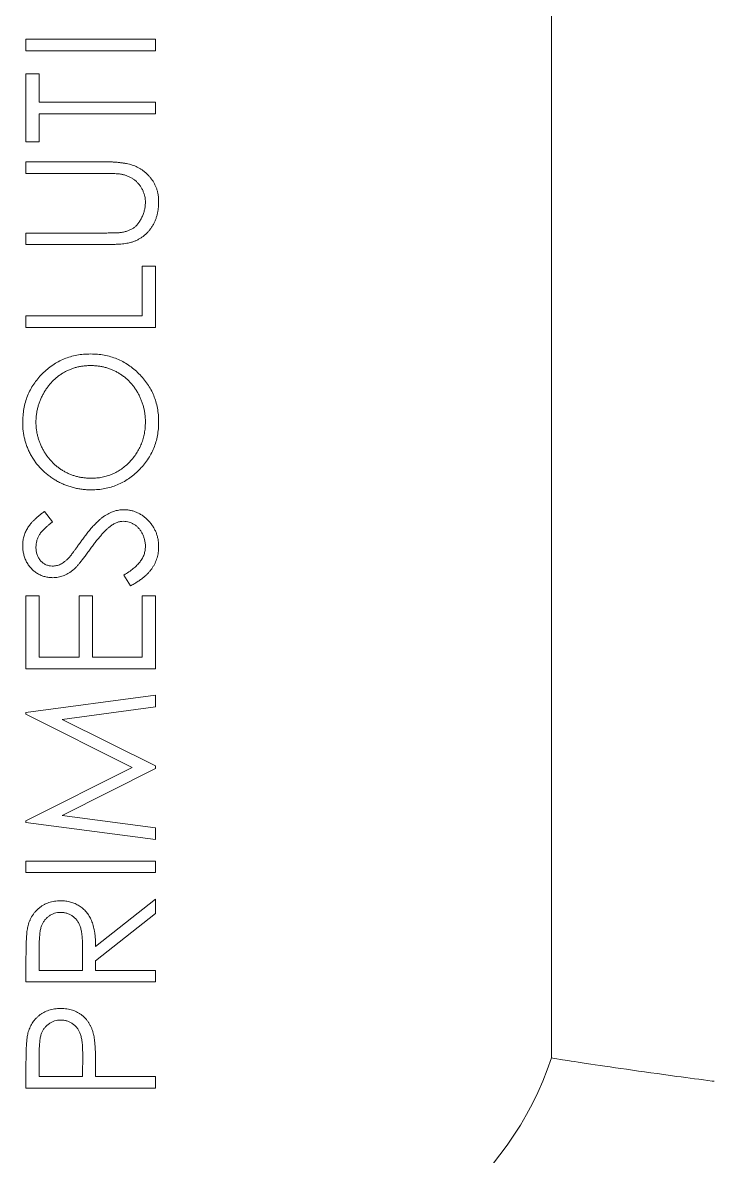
# Model space of a CAD drawing. Header units: millimetres. Extents: x 60229 to 91621, y 21923 to 36546.
# Drawn here: x 69868.69 to 69872.93, y 30009.08 to 30016.04 of the extents above; entities that cross this region are included whole.
import ezdxf

# ---------------------------------------------------------------- set-up
doc = ezdxf.new("R2010")
doc.units = ezdxf.units.MM

# ---------------------------------------------------------------- blocks, each defined once
blk = doc.blocks.new('PS2-40S3P40G-DM')
at = {"color": 7, "linetype": 'Continuous', "lineweight": 0}
for p, q in [((19.3555, -2.8411), (19.3555, 40.0256)), ((16.1317, 3.4156), (16.9255, 3.4156)), ((16.1317, 3.3444), (16.1317, 3.4156)), ((16.9255, 3.4156), (16.9255, 3.3444)), ((16.9255, 3.3444), (16.1317, 3.3444)), ((16.1317, 3.2019), (16.2131, 3.2019)), ((16.1317, 2.7847), (16.1317, 3.2019)), ((16.2131, 3.2019), (16.2131, 3.0289)), ((16.2131, 3.0289), (16.9255, 3.0289)), ((16.9255, 3.0289), (16.9255, 2.9577)), ((16.2131, 2.9577), (16.2131, 2.7847)), ((16.9255, 2.9577), (16.2131, 2.9577)), ((16.2131, 2.7847), (16.1317, 2.7847)), ((16.1317, 2.6626), (16.6111, 2.6626)), ((16.1317, 2.5913), (16.1317, 2.6626)), ((16.6073, 2.5913), (16.1317, 2.5913)), ((16.1317, 2.225), (16.6073, 2.225)), ((16.1317, 2.1538), (16.1317, 2.225)), ((16.6111, 2.1538), (16.1317, 2.1538)), ((16.8441, 2.0215), (16.9255, 2.0215)), ((16.8441, 1.7162), (16.8441, 2.0215)), ((16.9255, 2.0215), (16.9255, 1.6449)), ((16.1317, 1.7162), (16.8441, 1.7162)), ((16.1317, 1.6449), (16.1317, 1.7162)), ((16.9255, 1.6449), (16.1317, 1.6449)), ((16.2457, 0.5154), (16.2946, 0.451)), ((16.7724, 0.0574), (16.7321, 0.1245)), ((16.1317, -0.0036), (16.2131, -0.0036)), ((16.1317, -0.4514), (16.1317, -0.0036)), ((16.2131, -0.0036), (16.2131, -0.3801)), ((16.4574, -0.0036), (16.5388, -0.0036)), ((16.4574, -0.3801), (16.4574, -0.0036)), ((16.5388, -0.0036), (16.5388, -0.3801)), ((16.8441, -0.0036), (16.9255, -0.0036)), ((16.8441, -0.3801), (16.8441, -0.0036)), ((16.9255, -0.0036), (16.9255, -0.4514)), ((16.2131, -0.3801), (16.4574, -0.3801)), ((16.5388, -0.3801), (16.8441, -0.3801)), ((16.9255, -0.4514), (16.1317, -0.4514)), ((16.1317, -0.7196), (16.9255, -0.6142)), ((16.9255, -0.6142), (16.9255, -0.6857)), ((16.9255, -0.6857), (16.3543, -0.7618)), ((16.1317, -0.73), (16.1317, -0.7196)), ((16.783, -1.0569), (16.1317, -0.73)), ((16.3543, -0.7618), (16.9255, -1.0483)), ((16.1317, -1.3846), (16.783, -1.0569)), ((16.9255, -1.0643), (16.3531, -1.352)), ((16.9255, -1.0483), (16.9255, -1.0643)), ((16.1317, -1.3948), (16.1317, -1.3846)), ((16.3531, -1.352), (16.9255, -1.4278)), ((16.9255, -1.4995), (16.1317, -1.3948)), ((16.9255, -1.4278), (16.9255, -1.4995)), ((16.1317, -1.6318), (16.9255, -1.6318)), ((16.1317, -1.7031), (16.1317, -1.6318)), ((16.9255, -1.6318), (16.9255, -1.7031)), ((16.9255, -1.7031), (16.1317, -1.7031)), ((16.5591, -2.1575), (16.9255, -1.8659)), ((16.9255, -1.8659), (16.9255, -1.954)), ((16.9255, -1.954), (16.5591, -2.2456)), ((16.2131, -2.1546), (16.2131, -2.3035)), ((16.4777, -2.3035), (16.4788, -2.1581)), ((16.1317, -2.3747), (16.1317, -2.2158)), ((16.5591, -2.2456), (16.5591, -2.3035)), ((16.2131, -2.3035), (16.4777, -2.3035)), ((16.5591, -2.3035), (16.9255, -2.3035)), ((16.9255, -2.3035), (16.9255, -2.3747)), ((16.9255, -2.3747), (16.1317, -2.3747)), ((16.2131, -2.8096), (16.2131, -2.9547)), ((16.4777, -2.9547), (16.4795, -2.8158)), ((16.1317, -3.026), (16.1317, -2.8703)), ((16.5591, -2.898), (16.5591, -2.9547)), ((16.2131, -2.9547), (16.4777, -2.9547)), ((16.5591, -2.9547), (16.9255, -2.9547)), ((16.9255, -2.9547), (16.9255, -3.026)), ((16.9255, -3.026), (16.1317, -3.026))]:
    blk.add_line(p, q, dxfattribs=at)
blk.add_arc((17.4555, -2.2166), 2, 273.37229, 341.80513, dxfattribs=at)
for points, knots in [([(16.6111, 2.6626), (16.6198, 2.6625), (16.6366, 2.6624), (16.6613, 2.6614), (16.6848, 2.6599), (16.707, 2.6577), (16.7278, 2.6548), (16.7474, 2.6515), (16.7657, 2.6474), (16.7829, 2.6426), (16.7993, 2.6371), (16.8149, 2.6299), (16.8301, 2.6219), (16.8447, 2.6124), (16.8586, 2.6016), (16.8722, 2.5897), (16.8851, 2.5764), (16.8974, 2.562), (16.9088, 2.5467), (16.9188, 2.5304), (16.9269, 2.5131), (16.9341, 2.4954), (16.9393, 2.4766), (16.9432, 2.4571), (16.9453, 2.4368), (16.9457, 2.423), (16.9458, 2.4159)], [0, 0, 0, 0, 0.054863, 0.107068, 0.156992, 0.20401, 0.248513, 0.290509, 0.330189, 0.367589, 0.403883, 0.440037, 0.476326, 0.512827, 0.550256, 0.588407, 0.627439, 0.667776, 0.708433, 0.748606, 0.788948, 0.829446, 0.87036, 0.912207, 0.955543, 1, 1, 1, 1]), ([(16.6111, 2.6626), (16.6198, 2.6625), (16.6366, 2.6624), (16.6613, 2.6614), (16.6848, 2.6599), (16.707, 2.6577), (16.7278, 2.6548), (16.7474, 2.6515), (16.7657, 2.6474), (16.7829, 2.6426), (16.7993, 2.6371), (16.8149, 2.6299), (16.8301, 2.6219), (16.8447, 2.6124), (16.8586, 2.6016), (16.8722, 2.5897), (16.8851, 2.5764), (16.8974, 2.562), (16.9088, 2.5467), (16.9188, 2.5304), (16.9269, 2.5131), (16.9341, 2.4954), (16.9393, 2.4766), (16.9432, 2.4571), (16.9453, 2.4368), (16.9457, 2.423), (16.9458, 2.4159)], [0, 0, 0, 0, 0.054863, 0.107068, 0.156992, 0.20401, 0.248513, 0.290509, 0.330189, 0.367589, 0.403883, 0.440037, 0.476326, 0.512827, 0.550256, 0.588407, 0.627439, 0.667776, 0.708433, 0.748606, 0.788948, 0.829446, 0.87036, 0.912207, 0.955543, 1, 1, 1, 1]), ([(16.7305, 2.5832), (16.7277, 2.5839), (16.7215, 2.5854), (16.711, 2.5868), (16.6985, 2.5883), (16.6841, 2.5893), (16.6677, 2.5903), (16.6493, 2.5909), (16.6289, 2.5912), (16.6147, 2.5913), (16.6073, 2.5913)], [0, 0, 0, 0, 0.069835, 0.155621, 0.257802, 0.373811, 0.506402, 0.655564, 0.820079, 1, 1, 1, 1]), ([(16.7305, 2.5832), (16.7277, 2.5839), (16.7215, 2.5854), (16.711, 2.5868), (16.6985, 2.5883), (16.6841, 2.5893), (16.6677, 2.5903), (16.6493, 2.5909), (16.6289, 2.5912), (16.6147, 2.5913), (16.6073, 2.5913)], [0, 0, 0, 0, 0.069835, 0.155621, 0.257802, 0.373811, 0.506402, 0.655564, 0.820079, 1, 1, 1, 1]), ([(16.8644, 2.412), (16.8642, 2.4185), (16.8637, 2.4314), (16.8607, 2.4505), (16.8553, 2.4693), (16.848, 2.4874), (16.8391, 2.5047), (16.8283, 2.5206), (16.8158, 2.5349), (16.802, 2.548), (16.7864, 2.5593), (16.7694, 2.5692), (16.7505, 2.5772), (16.7373, 2.5812), (16.7305, 2.5832)], [0, 0, 0, 0, 0.082893, 0.165308, 0.24777, 0.331788, 0.415226, 0.496315, 0.577102, 0.657736, 0.739278, 0.823164, 0.909473, 1, 1, 1, 1]), ([(16.8644, 2.412), (16.8642, 2.4185), (16.8637, 2.4314), (16.8607, 2.4505), (16.8553, 2.4693), (16.848, 2.4874), (16.8391, 2.5047), (16.8283, 2.5206), (16.8158, 2.5349), (16.802, 2.548), (16.7864, 2.5593), (16.7694, 2.5692), (16.7505, 2.5772), (16.7373, 2.5812), (16.7305, 2.5832)], [0, 0, 0, 0, 0.082893, 0.165308, 0.24777, 0.331788, 0.415226, 0.496315, 0.577102, 0.657736, 0.739278, 0.823164, 0.909473, 1, 1, 1, 1]), ([(16.7129, 2.2282), (16.7204, 2.2293), (16.7349, 2.2316), (16.7555, 2.2375), (16.7741, 2.2455), (16.7912, 2.2553), (16.8065, 2.2677), (16.8203, 2.2832), (16.8328, 2.3014), (16.8437, 2.322), (16.8528, 2.344), (16.8596, 2.3666), (16.8637, 2.3892), (16.8642, 2.4044), (16.8644, 2.412)], [0, 0, 0, 0, 0.086898, 0.167753, 0.244964, 0.31813, 0.392337, 0.4701, 0.554266, 0.644399, 0.736918, 0.826197, 0.913693, 1, 1, 1, 1]), ([(16.7129, 2.2282), (16.7204, 2.2293), (16.7349, 2.2316), (16.7555, 2.2375), (16.7741, 2.2455), (16.7912, 2.2553), (16.8065, 2.2677), (16.8203, 2.2832), (16.8328, 2.3014), (16.8437, 2.322), (16.8528, 2.344), (16.8596, 2.3666), (16.8637, 2.3892), (16.8642, 2.4044), (16.8644, 2.412)], [0, 0, 0, 0, 0.086898, 0.167753, 0.244964, 0.31813, 0.392337, 0.4701, 0.554266, 0.644399, 0.736918, 0.826197, 0.913693, 1, 1, 1, 1]), ([(16.9458, 2.4159), (16.9457, 2.4083), (16.9453, 2.3933), (16.9433, 2.3713), (16.9395, 2.3501), (16.9347, 2.3296), (16.9282, 2.3101), (16.9201, 2.2914), (16.911, 2.2734), (16.9001, 2.2566), (16.8883, 2.2407), (16.8753, 2.2262), (16.8617, 2.2128), (16.8468, 2.2011), (16.8311, 2.1907), (16.8144, 2.1817), (16.7968, 2.1739), (16.7846, 2.1699), (16.7784, 2.1679)], [0, 0, 0, 0, 0.071184, 0.139662, 0.206344, 0.271408, 0.335461, 0.39832, 0.460631, 0.523264, 0.585019, 0.645206, 0.704252, 0.762968, 0.821064, 0.880088, 0.939381, 1, 1, 1, 1]), ([(16.9458, 2.4159), (16.9457, 2.4083), (16.9453, 2.3933), (16.9433, 2.3713), (16.9395, 2.3501), (16.9347, 2.3296), (16.9282, 2.3101), (16.9201, 2.2914), (16.911, 2.2734), (16.9001, 2.2566), (16.8883, 2.2407), (16.8753, 2.2262), (16.8617, 2.2128), (16.8468, 2.2011), (16.8311, 2.1907), (16.8144, 2.1817), (16.7968, 2.1739), (16.7846, 2.1699), (16.7784, 2.1679)], [0, 0, 0, 0, 0.071184, 0.139662, 0.206344, 0.271408, 0.335461, 0.39832, 0.460631, 0.523264, 0.585019, 0.645206, 0.704252, 0.762968, 0.821064, 0.880088, 0.939381, 1, 1, 1, 1]), ([(16.6073, 2.225), (16.6141, 2.225), (16.6268, 2.225), (16.645, 2.2251), (16.6612, 2.2255), (16.6754, 2.2257), (16.6876, 2.2262), (16.6978, 2.2267), (16.706, 2.2272), (16.7108, 2.2279), (16.7129, 2.2282)], [0, 0, 0, 0, 0.1910786, 0.3626046, 0.5160988, 0.650038, 0.7659767, 0.862374, 0.9408421, 1, 1, 1, 1]), ([(16.6073, 2.225), (16.6141, 2.225), (16.6268, 2.225), (16.645, 2.2251), (16.6612, 2.2255), (16.6754, 2.2257), (16.6876, 2.2262), (16.6978, 2.2267), (16.706, 2.2272), (16.7108, 2.2279), (16.7129, 2.2282)], [0, 0, 0, 0, 0.1910786, 0.3626046, 0.5160988, 0.650038, 0.7659767, 0.862374, 0.9408421, 1, 1, 1, 1]), ([(16.7784, 2.1679), (16.7742, 2.1667), (16.765, 2.1642), (16.7498, 2.1615), (16.7324, 2.1592), (16.7126, 2.157), (16.6905, 2.1557), (16.6662, 2.1546), (16.6394, 2.1537), (16.6208, 2.1537), (16.6111, 2.1538)], [0, 0, 0, 0, 0.07813, 0.169465, 0.274335, 0.39211, 0.523687, 0.668365, 0.827132, 1, 1, 1, 1]), ([(16.7784, 2.1679), (16.7742, 2.1667), (16.765, 2.1642), (16.7498, 2.1615), (16.7324, 2.1592), (16.7126, 2.157), (16.6905, 2.1557), (16.6662, 2.1546), (16.6394, 2.1537), (16.6208, 2.1537), (16.6111, 2.1538)], [0, 0, 0, 0, 0.07813, 0.169465, 0.274335, 0.39211, 0.523687, 0.668365, 0.827132, 1, 1, 1, 1]), ([(16.1114, 1.0598), (16.1118, 1.0745), (16.1125, 1.1034), (16.1182, 1.1458), (16.1275, 1.1864), (16.1407, 1.2252), (16.1579, 1.2621), (16.1787, 1.2971), (16.2033, 1.3303), (16.2313, 1.3613), (16.262, 1.3895), (16.2949, 1.4144), (16.3296, 1.4353), (16.366, 1.4524), (16.404, 1.4659), (16.444, 1.4751), (16.4856, 1.4811), (16.5139, 1.4818), (16.5283, 1.4821)], [0, 0, 0, 0, 0.066567, 0.130742, 0.193348, 0.254998, 0.316119, 0.377264, 0.4394, 0.502805, 0.566356, 0.628251, 0.689107, 0.749358, 0.81018, 0.871617, 0.934873, 1, 1, 1, 1]), ([(16.1114, 1.0598), (16.1118, 1.0745), (16.1125, 1.1034), (16.1182, 1.1458), (16.1275, 1.1864), (16.1407, 1.2252), (16.1579, 1.2621), (16.1787, 1.2971), (16.2033, 1.3303), (16.2313, 1.3613), (16.262, 1.3895), (16.2949, 1.4144), (16.3296, 1.4353), (16.366, 1.4524), (16.404, 1.4659), (16.444, 1.4751), (16.4856, 1.4811), (16.5139, 1.4818), (16.5283, 1.4821)], [0, 0, 0, 0, 0.066567, 0.130742, 0.193348, 0.254998, 0.316119, 0.377264, 0.4394, 0.502805, 0.566356, 0.628251, 0.689107, 0.749358, 0.81018, 0.871617, 0.934873, 1, 1, 1, 1]), ([(16.5283, 1.4821), (16.5426, 1.4818), (16.5707, 1.4811), (16.612, 1.4751), (16.6517, 1.4658), (16.6897, 1.4526), (16.7261, 1.4354), (16.7607, 1.4145), (16.7937, 1.3897), (16.8246, 1.3616), (16.8529, 1.3308), (16.8779, 1.298), (16.8988, 1.2634), (16.9162, 1.2272), (16.9293, 1.1893), (16.9389, 1.1498), (16.9448, 1.1085), (16.9455, 1.0804), (16.9458, 1.0662)], [0, 0, 0, 0, 0.065234, 0.128584, 0.190343, 0.251408, 0.312206, 0.373614, 0.436264, 0.500407, 0.564535, 0.627137, 0.688338, 0.74924, 0.810076, 0.871656, 0.934766, 1, 1, 1, 1]), ([(16.5283, 1.4821), (16.5426, 1.4818), (16.5707, 1.4811), (16.612, 1.4751), (16.6517, 1.4658), (16.6897, 1.4526), (16.7261, 1.4354), (16.7607, 1.4145), (16.7937, 1.3897), (16.8246, 1.3616), (16.8529, 1.3308), (16.8779, 1.298), (16.8988, 1.2634), (16.9162, 1.2272), (16.9293, 1.1893), (16.9389, 1.1498), (16.9448, 1.1085), (16.9455, 1.0804), (16.9458, 1.0662)], [0, 0, 0, 0, 0.065234, 0.128584, 0.190343, 0.251408, 0.312206, 0.373614, 0.436264, 0.500407, 0.564535, 0.627137, 0.688338, 0.74924, 0.810076, 0.871656, 0.934766, 1, 1, 1, 1]), ([(16.5281, 1.4109), (16.5204, 1.4108), (16.5052, 1.4106), (16.4826, 1.4082), (16.4606, 1.4048), (16.4391, 1.3999), (16.4182, 1.3935), (16.3979, 1.3857), (16.3782, 1.3764), (16.359, 1.3658), (16.3406, 1.3539), (16.323, 1.3408), (16.3065, 1.3264), (16.2908, 1.3112), (16.2761, 1.2946), (16.2626, 1.2767), (16.2495, 1.258), (16.238, 1.238), (16.2272, 1.2174), (16.2181, 1.1963), (16.2102, 1.1749), (16.2038, 1.1532), (16.1989, 1.1311), (16.1955, 1.1087), (16.1931, 1.0861), (16.1929, 1.0709), (16.1928, 1.0633)], [0, 0, 0, 0, 0.042912, 0.085123, 0.126463, 0.167439, 0.207959, 0.248229, 0.288726, 0.329643, 0.370507, 0.411095, 0.451782, 0.492365, 0.533442, 0.575216, 0.617557, 0.660784, 0.704049, 0.746973, 0.789181, 0.831118, 0.873248, 0.915173, 0.957384, 1, 1, 1, 1]), ([(16.5281, 1.4109), (16.5204, 1.4108), (16.5052, 1.4106), (16.4826, 1.4082), (16.4606, 1.4048), (16.4391, 1.3999), (16.4182, 1.3935), (16.3979, 1.3857), (16.3782, 1.3764), (16.359, 1.3658), (16.3406, 1.3539), (16.323, 1.3408), (16.3065, 1.3264), (16.2908, 1.3112), (16.2761, 1.2946), (16.2626, 1.2767), (16.2495, 1.258), (16.238, 1.238), (16.2272, 1.2174), (16.2181, 1.1963), (16.2102, 1.1749), (16.2038, 1.1532), (16.1989, 1.1311), (16.1955, 1.1087), (16.1931, 1.0861), (16.1929, 1.0709), (16.1928, 1.0633)], [0, 0, 0, 0, 0.042912, 0.085123, 0.126463, 0.167439, 0.207959, 0.248229, 0.288726, 0.329643, 0.370507, 0.411095, 0.451782, 0.492365, 0.533442, 0.575216, 0.617557, 0.660784, 0.704049, 0.746973, 0.789181, 0.831118, 0.873248, 0.915173, 0.957384, 1, 1, 1, 1]), ([(16.8644, 1.0633), (16.8643, 1.0711), (16.8641, 1.0867), (16.862, 1.1099), (16.8585, 1.1326), (16.8535, 1.1549), (16.8473, 1.1767), (16.8397, 1.1981), (16.8305, 1.219), (16.8203, 1.2394), (16.8087, 1.259), (16.7962, 1.2777), (16.7826, 1.2951), (16.768, 1.3115), (16.7522, 1.3268), (16.7355, 1.341), (16.7177, 1.3539), (16.6991, 1.3657), (16.6797, 1.3765), (16.6596, 1.3856), (16.639, 1.3935), (16.6178, 1.3998), (16.5962, 1.4048), (16.574, 1.4082), (16.5512, 1.4106), (16.5359, 1.4108), (16.5281, 1.4109)], [0, 0, 0, 0, 0.043639, 0.086549, 0.129194, 0.171459, 0.213444, 0.255398, 0.297507, 0.340084, 0.382496, 0.424107, 0.464849, 0.505555, 0.546202, 0.586772, 0.627275, 0.668486, 0.709511, 0.750395, 0.791069, 0.832005, 0.873119, 0.9146, 0.95695, 1, 1, 1, 1]), ([(16.8644, 1.0633), (16.8643, 1.0711), (16.8641, 1.0867), (16.862, 1.1099), (16.8585, 1.1326), (16.8535, 1.1549), (16.8473, 1.1767), (16.8397, 1.1981), (16.8305, 1.219), (16.8203, 1.2394), (16.8087, 1.259), (16.7962, 1.2777), (16.7826, 1.2951), (16.768, 1.3115), (16.7522, 1.3268), (16.7355, 1.341), (16.7177, 1.3539), (16.6991, 1.3657), (16.6797, 1.3765), (16.6596, 1.3856), (16.639, 1.3935), (16.6178, 1.3998), (16.5962, 1.4048), (16.574, 1.4082), (16.5512, 1.4106), (16.5359, 1.4108), (16.5281, 1.4109)], [0, 0, 0, 0, 0.043639, 0.086549, 0.129194, 0.171459, 0.213444, 0.255398, 0.297507, 0.340084, 0.382496, 0.424107, 0.464849, 0.505555, 0.546202, 0.586772, 0.627275, 0.668486, 0.709511, 0.750395, 0.791069, 0.832005, 0.873119, 0.9146, 0.95695, 1, 1, 1, 1]), ([(16.5321, 0.6477), (16.5227, 0.6478), (16.5039, 0.648), (16.476, 0.6509), (16.4486, 0.6551), (16.4217, 0.6612), (16.3954, 0.6691), (16.3695, 0.6784), (16.3443, 0.6897), (16.3197, 0.7026), (16.2959, 0.7169), (16.2735, 0.7328), (16.2522, 0.7496), (16.2326, 0.768), (16.214, 0.7874), (16.1968, 0.8081), (16.1809, 0.8301), (16.1665, 0.8533), (16.1535, 0.8773), (16.1423, 0.902), (16.1327, 0.9271), (16.125, 0.9527), (16.1188, 0.9787), (16.1147, 1.0053), (16.1117, 1.0324), (16.1115, 1.0506), (16.1114, 1.0598)], [0, 0, 0, 0, 0.043209, 0.085873, 0.12812, 0.170152, 0.211918, 0.253753, 0.296006, 0.338443, 0.381015, 0.42282, 0.464089, 0.505126, 0.545975, 0.586985, 0.628339, 0.670084, 0.711992, 0.753039, 0.794049, 0.834886, 0.875498, 0.916547, 0.958004, 1, 1, 1, 1]), ([(16.5321, 0.6477), (16.5227, 0.6478), (16.5039, 0.648), (16.476, 0.6509), (16.4486, 0.6551), (16.4217, 0.6612), (16.3954, 0.6691), (16.3695, 0.6784), (16.3443, 0.6897), (16.3197, 0.7026), (16.2959, 0.7169), (16.2735, 0.7328), (16.2522, 0.7496), (16.2326, 0.768), (16.214, 0.7874), (16.1968, 0.8081), (16.1809, 0.8301), (16.1665, 0.8533), (16.1535, 0.8773), (16.1423, 0.902), (16.1327, 0.9271), (16.125, 0.9527), (16.1188, 0.9787), (16.1147, 1.0053), (16.1117, 1.0324), (16.1115, 1.0506), (16.1114, 1.0598)], [0, 0, 0, 0, 0.043209, 0.085873, 0.12812, 0.170152, 0.211918, 0.253753, 0.296006, 0.338443, 0.381015, 0.42282, 0.464089, 0.505126, 0.545975, 0.586985, 0.628339, 0.670084, 0.711992, 0.753039, 0.794049, 0.834886, 0.875498, 0.916547, 0.958004, 1, 1, 1, 1]), ([(16.1928, 1.0633), (16.1929, 1.0558), (16.1931, 1.0408), (16.1955, 1.0185), (16.1989, 0.9965), (16.2039, 0.9748), (16.2103, 0.9534), (16.218, 0.9323), (16.2273, 0.9115), (16.2379, 0.8911), (16.2498, 0.8716), (16.2625, 0.8528), (16.2764, 0.8354), (16.2912, 0.8189), (16.307, 0.8036), (16.3238, 0.7893), (16.3416, 0.7762), (16.3603, 0.7643), (16.3798, 0.7537), (16.3998, 0.7442), (16.4205, 0.7364), (16.4417, 0.7302), (16.4635, 0.7249), (16.4858, 0.7216), (16.5086, 0.7192), (16.524, 0.719), (16.5318, 0.7189)], [0, 0, 0, 0, 0.042017, 0.083632, 0.124965, 0.166222, 0.207584, 0.249508, 0.291612, 0.334606, 0.37747, 0.419392, 0.460873, 0.501919, 0.542707, 0.583836, 0.624654, 0.666009, 0.707437, 0.748588, 0.789403, 0.830765, 0.87209, 0.914006, 0.956505, 1, 1, 1, 1]), ([(16.1928, 1.0633), (16.1929, 1.0558), (16.1931, 1.0408), (16.1955, 1.0185), (16.1989, 0.9965), (16.2039, 0.9748), (16.2103, 0.9534), (16.218, 0.9323), (16.2273, 0.9115), (16.2379, 0.8911), (16.2498, 0.8716), (16.2625, 0.8528), (16.2764, 0.8354), (16.2912, 0.8189), (16.307, 0.8036), (16.3238, 0.7893), (16.3416, 0.7762), (16.3603, 0.7643), (16.3798, 0.7537), (16.3998, 0.7442), (16.4205, 0.7364), (16.4417, 0.7302), (16.4635, 0.7249), (16.4858, 0.7216), (16.5086, 0.7192), (16.524, 0.719), (16.5318, 0.7189)], [0, 0, 0, 0, 0.042017, 0.083632, 0.124965, 0.166222, 0.207584, 0.249508, 0.291612, 0.334606, 0.37747, 0.419392, 0.460873, 0.501919, 0.542707, 0.583836, 0.624654, 0.666009, 0.707437, 0.748588, 0.789403, 0.830765, 0.87209, 0.914006, 0.956505, 1, 1, 1, 1]), ([(16.5318, 0.7189), (16.5433, 0.7192), (16.5658, 0.7198), (16.5989, 0.7247), (16.6307, 0.7324), (16.661, 0.7436), (16.6901, 0.7579), (16.7177, 0.7753), (16.7439, 0.796), (16.7685, 0.8195), (16.7909, 0.8452), (16.8106, 0.8725), (16.8272, 0.9011), (16.841, 0.931), (16.8515, 0.9623), (16.8589, 0.9948), (16.8637, 1.0286), (16.8642, 1.0516), (16.8644, 1.0633)], [0, 0, 0, 0, 0.064501, 0.126894, 0.187739, 0.24842, 0.308586, 0.36958, 0.431822, 0.496172, 0.560657, 0.623491, 0.685245, 0.746643, 0.808335, 0.870491, 0.93432, 1, 1, 1, 1]), ([(16.5318, 0.7189), (16.5433, 0.7192), (16.5658, 0.7198), (16.5989, 0.7247), (16.6307, 0.7324), (16.661, 0.7436), (16.6901, 0.7579), (16.7177, 0.7753), (16.7439, 0.796), (16.7685, 0.8195), (16.7909, 0.8452), (16.8106, 0.8725), (16.8272, 0.9011), (16.841, 0.931), (16.8515, 0.9623), (16.8589, 0.9948), (16.8637, 1.0286), (16.8642, 1.0516), (16.8644, 1.0633)], [0, 0, 0, 0, 0.064501, 0.126894, 0.187739, 0.24842, 0.308586, 0.36958, 0.431822, 0.496172, 0.560657, 0.623491, 0.685245, 0.746643, 0.808335, 0.870491, 0.93432, 1, 1, 1, 1]), ([(16.9458, 1.0662), (16.9455, 1.0518), (16.9448, 1.0234), (16.9389, 0.9818), (16.9296, 0.9418), (16.9163, 0.9036), (16.8992, 0.8671), (16.8782, 0.8323), (16.8534, 0.7993), (16.8253, 0.7684), (16.7946, 0.7401), (16.7618, 0.7154), (16.7274, 0.6945), (16.6913, 0.6774), (16.6538, 0.6639), (16.6146, 0.6547), (16.5739, 0.6487), (16.5462, 0.648), (16.5321, 0.6477)], [0, 0, 0, 0, 0.065819, 0.129747, 0.192072, 0.253459, 0.31457, 0.37628, 0.439026, 0.503267, 0.567493, 0.629705, 0.691, 0.751452, 0.812004, 0.87315, 0.935635, 1, 1, 1, 1]), ([(16.9458, 1.0662), (16.9455, 1.0518), (16.9448, 1.0234), (16.9389, 0.9818), (16.9296, 0.9418), (16.9163, 0.9036), (16.8992, 0.8671), (16.8782, 0.8323), (16.8534, 0.7993), (16.8253, 0.7684), (16.7946, 0.7401), (16.7618, 0.7154), (16.7274, 0.6945), (16.6913, 0.6774), (16.6538, 0.6639), (16.6146, 0.6547), (16.5739, 0.6487), (16.5462, 0.648), (16.5321, 0.6477)], [0, 0, 0, 0, 0.065819, 0.129747, 0.192072, 0.253459, 0.31457, 0.37628, 0.439026, 0.503267, 0.567493, 0.629705, 0.691, 0.751452, 0.812004, 0.87315, 0.935635, 1, 1, 1, 1]), ([(16.1114, 0.3039), (16.1117, 0.3132), (16.1123, 0.3319), (16.118, 0.3592), (16.127, 0.3856), (16.1375, 0.4067), (16.1479, 0.4233), (16.1575, 0.436), (16.1684, 0.4489), (16.181, 0.4618), (16.1951, 0.475), (16.2106, 0.4884), (16.2275, 0.5021), (16.2396, 0.5109), (16.2457, 0.5154)], [0, 0, 0, 0, 0.107209, 0.213204, 0.318562, 0.426501, 0.48334, 0.543285, 0.607974, 0.677199, 0.750741, 0.828752, 0.91221, 1, 1, 1, 1]), ([(16.1114, 0.3039), (16.1117, 0.3132), (16.1123, 0.3319), (16.118, 0.3592), (16.127, 0.3856), (16.1375, 0.4067), (16.1479, 0.4233), (16.1575, 0.436), (16.1684, 0.4489), (16.181, 0.4618), (16.1951, 0.475), (16.2106, 0.4884), (16.2275, 0.5021), (16.2396, 0.5109), (16.2457, 0.5154)], [0, 0, 0, 0, 0.107209, 0.213204, 0.318562, 0.426501, 0.48334, 0.543285, 0.607974, 0.677199, 0.750741, 0.828752, 0.91221, 1, 1, 1, 1]), ([(16.4749, 0.3386), (16.4811, 0.3472), (16.4933, 0.3639), (16.5115, 0.3876), (16.5293, 0.4091), (16.5467, 0.4285), (16.5633, 0.4459), (16.5796, 0.4612), (16.5952, 0.4745), (16.6152, 0.4889), (16.6399, 0.5035), (16.6702, 0.516), (16.7006, 0.524), (16.721, 0.525), (16.731, 0.5255)], [0, 0, 0, 0, 0.096967, 0.187763, 0.272381, 0.351302, 0.424312, 0.491882, 0.554203, 0.610843, 0.715918, 0.81455, 0.9085, 1, 1, 1, 1]), ([(16.4749, 0.3386), (16.4811, 0.3472), (16.4933, 0.3639), (16.5115, 0.3876), (16.5293, 0.4091), (16.5467, 0.4285), (16.5633, 0.4459), (16.5796, 0.4612), (16.5952, 0.4745), (16.6152, 0.4889), (16.6399, 0.5035), (16.6702, 0.516), (16.7006, 0.524), (16.721, 0.525), (16.731, 0.5255)], [0, 0, 0, 0, 0.096967, 0.187763, 0.272381, 0.351302, 0.424312, 0.491882, 0.554203, 0.610843, 0.715918, 0.81455, 0.9085, 1, 1, 1, 1]), ([(16.731, 0.5255), (16.7381, 0.5254), (16.7522, 0.5251), (16.7729, 0.5217), (16.793, 0.5167), (16.8123, 0.5093), (16.8309, 0.5001), (16.8487, 0.4885), (16.8659, 0.475), (16.882, 0.4596), (16.8968, 0.4427), (16.91, 0.4248), (16.9212, 0.4061), (16.9301, 0.3863), (16.9372, 0.3657), (16.9422, 0.3442), (16.9454, 0.3218), (16.9457, 0.3066), (16.9458, 0.2988)], [0, 0, 0, 0, 0.061495, 0.121796, 0.180952, 0.240299, 0.299757, 0.3608, 0.423165, 0.488346, 0.553642, 0.617281, 0.680182, 0.742142, 0.804628, 0.868236, 0.933008, 1, 1, 1, 1]), ([(16.731, 0.5255), (16.7381, 0.5254), (16.7522, 0.5251), (16.7729, 0.5217), (16.793, 0.5167), (16.8123, 0.5093), (16.8309, 0.5001), (16.8487, 0.4885), (16.8659, 0.475), (16.882, 0.4596), (16.8968, 0.4427), (16.91, 0.4248), (16.9212, 0.4061), (16.9301, 0.3863), (16.9372, 0.3657), (16.9422, 0.3442), (16.9454, 0.3218), (16.9457, 0.3066), (16.9458, 0.2988)], [0, 0, 0, 0, 0.061495, 0.121796, 0.180952, 0.240299, 0.299757, 0.3608, 0.423165, 0.488346, 0.553642, 0.617281, 0.680182, 0.742142, 0.804628, 0.868236, 0.933008, 1, 1, 1, 1]), ([(16.2946, 0.451), (16.2895, 0.4471), (16.2799, 0.4396), (16.2664, 0.4282), (16.254, 0.4175), (16.2433, 0.4069), (16.2335, 0.3972), (16.2252, 0.3876), (16.2182, 0.3784), (16.2108, 0.367), (16.2036, 0.3524), (16.1973, 0.3344), (16.1935, 0.3154), (16.193, 0.3025), (16.1928, 0.2959)], [0, 0, 0, 0, 0.098449, 0.18959, 0.274128, 0.352111, 0.423687, 0.489026, 0.548936, 0.601892, 0.701259, 0.799633, 0.898566, 1, 1, 1, 1]), ([(16.2946, 0.451), (16.2895, 0.4471), (16.2799, 0.4396), (16.2664, 0.4282), (16.254, 0.4175), (16.2433, 0.4069), (16.2335, 0.3972), (16.2252, 0.3876), (16.2182, 0.3784), (16.2108, 0.367), (16.2036, 0.3524), (16.1973, 0.3344), (16.1935, 0.3154), (16.193, 0.3025), (16.1928, 0.2959)], [0, 0, 0, 0, 0.098449, 0.18959, 0.274128, 0.352111, 0.423687, 0.489026, 0.548936, 0.601892, 0.701259, 0.799633, 0.898566, 1, 1, 1, 1]), ([(16.652, 0.4258), (16.6475, 0.4223), (16.6379, 0.4148), (16.6237, 0.402), (16.609, 0.387), (16.5936, 0.3701), (16.5774, 0.3512), (16.5605, 0.3303), (16.5431, 0.3073), (16.5314, 0.2911), (16.5254, 0.2827)], [0, 0, 0, 0, 0.090281, 0.189534, 0.299205, 0.418374, 0.548366, 0.688129, 0.83908, 1, 1, 1, 1]), ([(16.652, 0.4258), (16.6475, 0.4223), (16.6379, 0.4148), (16.6237, 0.402), (16.609, 0.387), (16.5936, 0.3701), (16.5774, 0.3512), (16.5605, 0.3303), (16.5431, 0.3073), (16.5314, 0.2911), (16.5254, 0.2827)], [0, 0, 0, 0, 0.090281, 0.189534, 0.299205, 0.418374, 0.548366, 0.688129, 0.83908, 1, 1, 1, 1]), ([(16.7299, 0.4543), (16.7233, 0.454), (16.7099, 0.4533), (16.6901, 0.4475), (16.6705, 0.4386), (16.6583, 0.4302), (16.652, 0.4258)], [0, 0, 0, 0, 0.234748, 0.475391, 0.728528, 1, 1, 1, 1]), ([(16.7299, 0.4543), (16.7233, 0.454), (16.7099, 0.4533), (16.6901, 0.4475), (16.6705, 0.4386), (16.6583, 0.4302), (16.652, 0.4258)], [0, 0, 0, 0, 0.234748, 0.475391, 0.728528, 1, 1, 1, 1]), ([(16.8644, 0.2988), (16.8642, 0.3058), (16.8638, 0.3196), (16.8602, 0.3399), (16.8543, 0.3596), (16.8462, 0.3783), (16.8363, 0.3958), (16.8247, 0.4113), (16.8112, 0.4244), (16.7964, 0.4352), (16.7806, 0.4436), (16.7642, 0.45), (16.7472, 0.4535), (16.7357, 0.454), (16.7299, 0.4543)], [0, 0, 0, 0, 0.091295, 0.180992, 0.270379, 0.360478, 0.448694, 0.532623, 0.614316, 0.694491, 0.772638, 0.849284, 0.923941, 1, 1, 1, 1]), ([(16.8644, 0.2988), (16.8642, 0.3058), (16.8638, 0.3196), (16.8602, 0.3399), (16.8543, 0.3596), (16.8462, 0.3783), (16.8363, 0.3958), (16.8247, 0.4113), (16.8112, 0.4244), (16.7964, 0.4352), (16.7806, 0.4436), (16.7642, 0.45), (16.7472, 0.4535), (16.7357, 0.454), (16.7299, 0.4543)], [0, 0, 0, 0, 0.091295, 0.180992, 0.270379, 0.360478, 0.448694, 0.532623, 0.614316, 0.694491, 0.772638, 0.849284, 0.923941, 1, 1, 1, 1]), ([(16.2966, 0.1083), (16.2882, 0.1086), (16.2716, 0.1092), (16.2473, 0.1142), (16.2242, 0.122), (16.2023, 0.1329), (16.1824, 0.147), (16.1641, 0.1634), (16.1485, 0.1828), (16.1352, 0.2042), (16.1246, 0.2275), (16.1169, 0.2521), (16.1123, 0.2777), (16.1117, 0.2951), (16.1114, 0.3039)], [0, 0, 0, 0, 0.083771, 0.165751, 0.246237, 0.327404, 0.408726, 0.48963, 0.57161, 0.655742, 0.741224, 0.826577, 0.912004, 1, 1, 1, 1]), ([(16.2966, 0.1083), (16.2882, 0.1086), (16.2716, 0.1092), (16.2473, 0.1142), (16.2242, 0.122), (16.2023, 0.1329), (16.1824, 0.147), (16.1641, 0.1634), (16.1485, 0.1828), (16.1352, 0.2042), (16.1246, 0.2275), (16.1169, 0.2521), (16.1123, 0.2777), (16.1117, 0.2951), (16.1114, 0.3039)], [0, 0, 0, 0, 0.083771, 0.165751, 0.246237, 0.327404, 0.408726, 0.48963, 0.57161, 0.655742, 0.741224, 0.826577, 0.912004, 1, 1, 1, 1]), ([(16.1928, 0.2959), (16.1931, 0.2877), (16.1936, 0.2719), (16.1994, 0.2495), (16.2083, 0.2292), (16.2211, 0.2119), (16.2364, 0.1975), (16.2538, 0.187), (16.273, 0.1807), (16.2865, 0.1799), (16.2933, 0.1796)], [0, 0, 0, 0, 0.143031, 0.275822, 0.401869, 0.527875, 0.650459, 0.765964, 0.880809, 1, 1, 1, 1]), ([(16.1928, 0.2959), (16.1931, 0.2877), (16.1936, 0.2719), (16.1994, 0.2495), (16.2083, 0.2292), (16.2211, 0.2119), (16.2364, 0.1975), (16.2538, 0.187), (16.273, 0.1807), (16.2865, 0.1799), (16.2933, 0.1796)], [0, 0, 0, 0, 0.143031, 0.275822, 0.401869, 0.527875, 0.650459, 0.765964, 0.880809, 1, 1, 1, 1]), ([(16.3958, 0.2319), (16.3974, 0.2336), (16.4011, 0.2377), (16.4071, 0.2453), (16.4145, 0.2552), (16.4238, 0.2674), (16.4344, 0.2819), (16.4464, 0.2988), (16.4602, 0.3179), (16.4698, 0.3314), (16.4749, 0.3386)], [0, 0, 0, 0, 0.052594, 0.124952, 0.218094, 0.333502, 0.468789, 0.624938, 0.801683, 1, 1, 1, 1]), ([(16.3958, 0.2319), (16.3974, 0.2336), (16.4011, 0.2377), (16.4071, 0.2453), (16.4145, 0.2552), (16.4238, 0.2674), (16.4344, 0.2819), (16.4464, 0.2988), (16.4602, 0.3179), (16.4698, 0.3314), (16.4749, 0.3386)], [0, 0, 0, 0, 0.052594, 0.124952, 0.218094, 0.333502, 0.468789, 0.624938, 0.801683, 1, 1, 1, 1]), ([(16.5254, 0.2827), (16.5195, 0.2744), (16.5081, 0.2584), (16.4912, 0.2361), (16.4758, 0.2161), (16.4617, 0.1986), (16.4488, 0.1836), (16.4374, 0.1708), (16.4271, 0.1608), (16.4205, 0.1552), (16.4175, 0.1527)], [0, 0, 0, 0, 0.181535, 0.347082, 0.495568, 0.628357, 0.74552, 0.845831, 0.930782, 1, 1, 1, 1]), ([(16.5254, 0.2827), (16.5195, 0.2744), (16.5081, 0.2584), (16.4912, 0.2361), (16.4758, 0.2161), (16.4617, 0.1986), (16.4488, 0.1836), (16.4374, 0.1708), (16.4271, 0.1608), (16.4205, 0.1552), (16.4175, 0.1527)], [0, 0, 0, 0, 0.181535, 0.347082, 0.495568, 0.628357, 0.74552, 0.845831, 0.930782, 1, 1, 1, 1]), ([(16.7321, 0.1245), (16.7426, 0.1308), (16.7626, 0.1427), (16.7896, 0.1627), (16.8126, 0.1833), (16.8314, 0.2049), (16.8462, 0.2272), (16.8567, 0.2503), (16.8632, 0.2743), (16.864, 0.2907), (16.8644, 0.2988)], [0, 0, 0, 0, 0.159004, 0.304646, 0.438547, 0.562322, 0.677433, 0.786897, 0.893611, 1, 1, 1, 1]), ([(16.7321, 0.1245), (16.7426, 0.1308), (16.7626, 0.1427), (16.7896, 0.1627), (16.8126, 0.1833), (16.8314, 0.2049), (16.8462, 0.2272), (16.8567, 0.2503), (16.8632, 0.2743), (16.864, 0.2907), (16.8644, 0.2988)], [0, 0, 0, 0, 0.159004, 0.304646, 0.438547, 0.562322, 0.677433, 0.786897, 0.893611, 1, 1, 1, 1]), ([(16.9458, 0.2988), (16.9457, 0.2928), (16.9455, 0.2809), (16.9435, 0.2633), (16.9406, 0.246), (16.936, 0.2293), (16.9304, 0.213), (16.9236, 0.1971), (16.9154, 0.1816), (16.9061, 0.1664), (16.8952, 0.1516), (16.8825, 0.1374), (16.8683, 0.1232), (16.8525, 0.1093), (16.8348, 0.0959), (16.8156, 0.0827), (16.7946, 0.0697), (16.7799, 0.0616), (16.7724, 0.0574)], [0, 0, 0, 0, 0.057207, 0.113694, 0.169175, 0.224155, 0.278714, 0.333787, 0.389234, 0.445813, 0.503694, 0.564283, 0.627963, 0.694643, 0.765377, 0.839615, 0.917539, 1, 1, 1, 1]), ([(16.9458, 0.2988), (16.9457, 0.2928), (16.9455, 0.2809), (16.9435, 0.2633), (16.9406, 0.246), (16.936, 0.2293), (16.9304, 0.213), (16.9236, 0.1971), (16.9154, 0.1816), (16.9061, 0.1664), (16.8952, 0.1516), (16.8825, 0.1374), (16.8683, 0.1232), (16.8525, 0.1093), (16.8348, 0.0959), (16.8156, 0.0827), (16.7946, 0.0697), (16.7799, 0.0616), (16.7724, 0.0574)], [0, 0, 0, 0, 0.057207, 0.113694, 0.169175, 0.224155, 0.278714, 0.333787, 0.389234, 0.445813, 0.503694, 0.564283, 0.627963, 0.694643, 0.765377, 0.839615, 0.917539, 1, 1, 1, 1]), ([(16.2933, 0.1796), (16.2975, 0.1796), (16.3061, 0.1798), (16.3187, 0.1823), (16.3312, 0.1855), (16.3436, 0.1906), (16.3562, 0.1976), (16.3691, 0.2068), (16.3825, 0.2183), (16.3912, 0.2272), (16.3958, 0.2319)], [0, 0, 0, 0, 0.107282, 0.216059, 0.322956, 0.434131, 0.553424, 0.686081, 0.83426, 1, 1, 1, 1]), ([(16.2933, 0.1796), (16.2975, 0.1796), (16.3061, 0.1798), (16.3187, 0.1823), (16.3312, 0.1855), (16.3436, 0.1906), (16.3562, 0.1976), (16.3691, 0.2068), (16.3825, 0.2183), (16.3912, 0.2272), (16.3958, 0.2319)], [0, 0, 0, 0, 0.107282, 0.216059, 0.322956, 0.434131, 0.553424, 0.686081, 0.83426, 1, 1, 1, 1]), ([(16.4175, 0.1527), (16.4128, 0.1492), (16.4036, 0.1423), (16.3892, 0.1332), (16.3746, 0.1255), (16.3595, 0.1193), (16.3443, 0.1143), (16.3286, 0.1108), (16.3127, 0.1087), (16.302, 0.1084), (16.2966, 0.1083)], [0, 0, 0, 0, 0.133502, 0.26255, 0.388252, 0.511531, 0.633734, 0.755402, 0.877557, 1, 1, 1, 1]), ([(16.4175, 0.1527), (16.4128, 0.1492), (16.4036, 0.1423), (16.3892, 0.1332), (16.3746, 0.1255), (16.3595, 0.1193), (16.3443, 0.1143), (16.3286, 0.1108), (16.3127, 0.1087), (16.302, 0.1084), (16.2966, 0.1083)], [0, 0, 0, 0, 0.133502, 0.26255, 0.388252, 0.511531, 0.633734, 0.755402, 0.877557, 1, 1, 1, 1]), ([(16.1425, -2.036), (16.144, -2.0302), (16.1468, -2.0187), (16.1528, -2.0022), (16.1598, -1.9864), (16.1679, -1.9715), (16.1774, -1.9575), (16.1879, -1.9443), (16.1995, -1.9318), (16.2123, -1.9203), (16.226, -1.9099), (16.2405, -1.9008), (16.2559, -1.8931), (16.2721, -1.887), (16.2889, -1.8819), (16.3066, -1.8785), (16.3251, -1.8764), (16.3376, -1.8762), (16.344, -1.8761)], [0, 0, 0, 0, 0.064211, 0.127053, 0.188728, 0.24911, 0.309425, 0.369794, 0.430612, 0.491884, 0.554051, 0.61518, 0.676283, 0.73845, 0.800776, 0.865196, 0.931647, 1, 1, 1, 1]), ([(16.1425, -2.036), (16.144, -2.0302), (16.1468, -2.0187), (16.1528, -2.0022), (16.1598, -1.9864), (16.1679, -1.9715), (16.1774, -1.9575), (16.1879, -1.9443), (16.1995, -1.9318), (16.2123, -1.9203), (16.226, -1.9099), (16.2405, -1.9008), (16.2559, -1.8931), (16.2721, -1.887), (16.2889, -1.8819), (16.3066, -1.8785), (16.3251, -1.8764), (16.3376, -1.8762), (16.344, -1.8761)], [0, 0, 0, 0, 0.064211, 0.127053, 0.188728, 0.24911, 0.309425, 0.369794, 0.430612, 0.491884, 0.554051, 0.61518, 0.676283, 0.73845, 0.800776, 0.865196, 0.931647, 1, 1, 1, 1]), ([(16.344, -1.8761), (16.3546, -1.8764), (16.3752, -1.877), (16.4052, -1.8831), (16.4331, -1.893), (16.459, -1.9067), (16.4823, -1.9241), (16.5028, -1.9451), (16.52, -1.9695), (16.5319, -1.9923), (16.5395, -2.0124), (16.5449, -2.029), (16.549, -2.0471), (16.5527, -2.0665), (16.5555, -2.0873), (16.5576, -2.1094), (16.5589, -2.133), (16.559, -2.1492), (16.5591, -2.1575)], [0, 0, 0, 0, 0.07878, 0.153721, 0.226714, 0.299191, 0.37119, 0.443006, 0.516689, 0.593217, 0.633873, 0.676989, 0.7229, 0.771959, 0.824211, 0.879379, 0.937948, 1, 1, 1, 1]), ([(16.344, -1.8761), (16.3546, -1.8764), (16.3752, -1.877), (16.4052, -1.8831), (16.4331, -1.893), (16.459, -1.9067), (16.4823, -1.9241), (16.5028, -1.9451), (16.52, -1.9695), (16.5319, -1.9923), (16.5395, -2.0124), (16.5449, -2.029), (16.549, -2.0471), (16.5527, -2.0665), (16.5555, -2.0873), (16.5576, -2.1094), (16.5589, -2.133), (16.559, -2.1492), (16.5591, -2.1575)], [0, 0, 0, 0, 0.07878, 0.153721, 0.226714, 0.299191, 0.37119, 0.443006, 0.516689, 0.593217, 0.633873, 0.676989, 0.7229, 0.771959, 0.824211, 0.879379, 0.937948, 1, 1, 1, 1]), ([(16.3438, -1.9473), (16.3375, -1.9476), (16.3248, -1.9481), (16.3063, -1.9525), (16.2888, -1.96), (16.2723, -1.9699), (16.2576, -1.9823), (16.2449, -1.9966), (16.2344, -2.0128), (16.2275, -2.0277), (16.2234, -2.0412), (16.2205, -2.0528), (16.2184, -2.066), (16.2165, -2.0808), (16.2149, -2.0971), (16.2138, -2.1149), (16.2132, -2.1343), (16.2132, -2.1477), (16.2131, -2.1546)], [0, 0, 0, 0, 0.068801, 0.136339, 0.203981, 0.273501, 0.342899, 0.410938, 0.479129, 0.54949, 0.587827, 0.630814, 0.678939, 0.731984, 0.79115, 0.85531, 0.9251, 1, 1, 1, 1]), ([(16.3438, -1.9473), (16.3375, -1.9476), (16.3248, -1.9481), (16.3063, -1.9525), (16.2888, -1.96), (16.2723, -1.9699), (16.2576, -1.9823), (16.2449, -1.9966), (16.2344, -2.0128), (16.2275, -2.0277), (16.2234, -2.0412), (16.2205, -2.0528), (16.2184, -2.066), (16.2165, -2.0808), (16.2149, -2.0971), (16.2138, -2.1149), (16.2132, -2.1343), (16.2132, -2.1477), (16.2131, -2.1546)], [0, 0, 0, 0, 0.068801, 0.136339, 0.203981, 0.273501, 0.342899, 0.410938, 0.479129, 0.54949, 0.587827, 0.630814, 0.678939, 0.731984, 0.79115, 0.85531, 0.9251, 1, 1, 1, 1]), ([(16.4788, -2.1581), (16.4788, -2.1513), (16.4789, -2.1382), (16.4779, -2.1192), (16.4769, -2.1014), (16.4753, -2.0851), (16.4733, -2.0701), (16.4708, -2.0566), (16.4678, -2.0443), (16.4632, -2.0301), (16.4562, -2.014), (16.4454, -1.9969), (16.4323, -1.982), (16.417, -1.9697), (16.4003, -1.9595), (16.3823, -1.9526), (16.3634, -1.948), (16.3504, -1.9475), (16.3438, -1.9473)], [0, 0, 0, 0, 0.071655, 0.138887, 0.201147, 0.259076, 0.312197, 0.360614, 0.405011, 0.445019, 0.518453, 0.589423, 0.658039, 0.727281, 0.795827, 0.863188, 0.930404, 1, 1, 1, 1]), ([(16.4788, -2.1581), (16.4788, -2.1513), (16.4789, -2.1382), (16.4779, -2.1192), (16.4769, -2.1014), (16.4753, -2.0851), (16.4733, -2.0701), (16.4708, -2.0566), (16.4678, -2.0443), (16.4632, -2.0301), (16.4562, -2.014), (16.4454, -1.9969), (16.4323, -1.982), (16.417, -1.9697), (16.4003, -1.9595), (16.3823, -1.9526), (16.3634, -1.948), (16.3504, -1.9475), (16.3438, -1.9473)], [0, 0, 0, 0, 0.071655, 0.138887, 0.201147, 0.259076, 0.312197, 0.360614, 0.405011, 0.445019, 0.518453, 0.589423, 0.658039, 0.727281, 0.795827, 0.863188, 0.930404, 1, 1, 1, 1]), ([(16.1317, -2.2158), (16.1318, -2.2052), (16.1318, -2.1849), (16.1322, -2.1557), (16.1333, -2.1292), (16.1342, -2.1054), (16.1359, -2.0843), (16.1376, -2.0658), (16.1397, -2.0499), (16.1417, -2.0404), (16.1425, -2.036)], [0, 0, 0, 0, 0.176258, 0.338434, 0.484822, 0.617158, 0.734698, 0.837385, 0.926372, 1, 1, 1, 1]), ([(16.1317, -2.2158), (16.1318, -2.2052), (16.1318, -2.1849), (16.1322, -2.1557), (16.1333, -2.1292), (16.1342, -2.1054), (16.1359, -2.0843), (16.1376, -2.0658), (16.1397, -2.0499), (16.1417, -2.0404), (16.1425, -2.036)], [0, 0, 0, 0, 0.176258, 0.338434, 0.484822, 0.617158, 0.734698, 0.837385, 0.926372, 1, 1, 1, 1]), ([(16.1437, -2.6895), (16.1452, -2.684), (16.1481, -2.6732), (16.1541, -2.6576), (16.1611, -2.6427), (16.1692, -2.6285), (16.1785, -2.6153), (16.1887, -2.6026), (16.2002, -2.5909), (16.2127, -2.5799), (16.2262, -2.5698), (16.2407, -2.5613), (16.2559, -2.5539), (16.272, -2.5478), (16.2891, -2.5433), (16.3069, -2.54), (16.3255, -2.5378), (16.3382, -2.5376), (16.3446, -2.5375)], [0, 0, 0, 0, 0.062472, 0.123472, 0.183383, 0.243116, 0.302081, 0.361286, 0.42141, 0.48249, 0.544101, 0.605721, 0.667186, 0.730025, 0.794582, 0.860367, 0.928918, 1, 1, 1, 1]), ([(16.1437, -2.6895), (16.1452, -2.684), (16.1481, -2.6732), (16.1541, -2.6576), (16.1611, -2.6427), (16.1692, -2.6285), (16.1785, -2.6153), (16.1887, -2.6026), (16.2002, -2.5909), (16.2127, -2.5799), (16.2262, -2.5698), (16.2407, -2.5613), (16.2559, -2.5539), (16.272, -2.5478), (16.2891, -2.5433), (16.3069, -2.54), (16.3255, -2.5378), (16.3382, -2.5376), (16.3446, -2.5375)], [0, 0, 0, 0, 0.062472, 0.123472, 0.183383, 0.243116, 0.302081, 0.361286, 0.42141, 0.48249, 0.544101, 0.605721, 0.667186, 0.730025, 0.794582, 0.860367, 0.928918, 1, 1, 1, 1]), ([(16.3446, -2.5375), (16.3512, -2.5376), (16.3639, -2.5378), (16.3826, -2.54), (16.4005, -2.5431), (16.4175, -2.5477), (16.4335, -2.5538), (16.4488, -2.5609), (16.4631, -2.5696), (16.4764, -2.5795), (16.4889, -2.5905), (16.5003, -2.6025), (16.5107, -2.6156), (16.52, -2.6297), (16.5281, -2.6449), (16.5353, -2.661), (16.5413, -2.678), (16.5445, -2.6899), (16.5461, -2.6959)], [0, 0, 0, 0, 0.070119, 0.137192, 0.202016, 0.264631, 0.326117, 0.38601, 0.445812, 0.505298, 0.564633, 0.624283, 0.683902, 0.743953, 0.805388, 0.868388, 0.933084, 1, 1, 1, 1]), ([(16.3446, -2.5375), (16.3512, -2.5376), (16.3639, -2.5378), (16.3826, -2.54), (16.4005, -2.5431), (16.4175, -2.5477), (16.4335, -2.5538), (16.4488, -2.5609), (16.4631, -2.5696), (16.4764, -2.5795), (16.4889, -2.5905), (16.5003, -2.6025), (16.5107, -2.6156), (16.52, -2.6297), (16.5281, -2.6449), (16.5353, -2.661), (16.5413, -2.678), (16.5445, -2.6899), (16.5461, -2.6959)], [0, 0, 0, 0, 0.070119, 0.137192, 0.202016, 0.264631, 0.326117, 0.38601, 0.445812, 0.505298, 0.564633, 0.624283, 0.683902, 0.743953, 0.805388, 0.868388, 0.933084, 1, 1, 1, 1]), ([(16.345, -2.6087), (16.3386, -2.609), (16.3259, -2.6096), (16.3073, -2.6138), (16.2896, -2.6209), (16.273, -2.6308), (16.258, -2.6428), (16.2449, -2.6567), (16.2345, -2.6725), (16.2275, -2.6871), (16.2234, -2.7002), (16.2205, -2.7116), (16.2184, -2.7244), (16.2165, -2.7387), (16.2149, -2.7543), (16.2138, -2.7715), (16.2132, -2.79), (16.2132, -2.8029), (16.2131, -2.8096)], [0, 0, 0, 0, 0.070034, 0.139219, 0.208168, 0.279134, 0.349937, 0.418294, 0.48754, 0.557577, 0.59549, 0.638118, 0.685957, 0.738222, 0.796132, 0.858537, 0.926668, 1, 1, 1, 1]), ([(16.345, -2.6087), (16.3386, -2.609), (16.3259, -2.6096), (16.3073, -2.6138), (16.2896, -2.6209), (16.273, -2.6308), (16.258, -2.6428), (16.2449, -2.6567), (16.2345, -2.6725), (16.2275, -2.6871), (16.2234, -2.7002), (16.2205, -2.7116), (16.2184, -2.7244), (16.2165, -2.7387), (16.2149, -2.7543), (16.2138, -2.7715), (16.2132, -2.79), (16.2132, -2.8029), (16.2131, -2.8096)], [0, 0, 0, 0, 0.070034, 0.139219, 0.208168, 0.279134, 0.349937, 0.418294, 0.48754, 0.557577, 0.59549, 0.638118, 0.685957, 0.738222, 0.796132, 0.858537, 0.926668, 1, 1, 1, 1]), ([(16.4795, -2.8158), (16.4795, -2.809), (16.4795, -2.7959), (16.4786, -2.777), (16.4776, -2.7594), (16.476, -2.7433), (16.4739, -2.7285), (16.4714, -2.7153), (16.4686, -2.7033), (16.464, -2.6896), (16.4569, -2.6741), (16.4465, -2.6572), (16.4331, -2.6431), (16.4181, -2.6308), (16.4014, -2.6209), (16.3835, -2.6139), (16.3645, -2.6096), (16.3516, -2.609), (16.345, -2.6087)], [0, 0, 0, 0, 0.072547, 0.14005, 0.202519, 0.260605, 0.313264, 0.361727, 0.40489, 0.444319, 0.516599, 0.586409, 0.654996, 0.724302, 0.793411, 0.86161, 0.929538, 1, 1, 1, 1]), ([(16.4795, -2.8158), (16.4795, -2.809), (16.4795, -2.7959), (16.4786, -2.777), (16.4776, -2.7594), (16.476, -2.7433), (16.4739, -2.7285), (16.4714, -2.7153), (16.4686, -2.7033), (16.464, -2.6896), (16.4569, -2.6741), (16.4465, -2.6572), (16.4331, -2.6431), (16.4181, -2.6308), (16.4014, -2.6209), (16.3835, -2.6139), (16.3645, -2.6096), (16.3516, -2.609), (16.345, -2.6087)], [0, 0, 0, 0, 0.072547, 0.14005, 0.202519, 0.260605, 0.313264, 0.361727, 0.40489, 0.444319, 0.516599, 0.586409, 0.654996, 0.724302, 0.793411, 0.86161, 0.929538, 1, 1, 1, 1]), ([(16.1317, -2.8703), (16.1317, -2.8596), (16.1318, -2.8391), (16.1325, -2.8097), (16.1334, -2.783), (16.1346, -2.759), (16.1361, -2.7377), (16.1382, -2.7192), (16.1404, -2.7034), (16.1426, -2.6939), (16.1437, -2.6895)], [0, 0, 0, 0, 0.176956, 0.339055, 0.486318, 0.618781, 0.735619, 0.838742, 0.926457, 1, 1, 1, 1]), ([(16.1317, -2.8703), (16.1317, -2.8596), (16.1318, -2.8391), (16.1325, -2.8097), (16.1334, -2.783), (16.1346, -2.759), (16.1361, -2.7377), (16.1382, -2.7192), (16.1404, -2.7034), (16.1426, -2.6939), (16.1437, -2.6895)], [0, 0, 0, 0, 0.176956, 0.339055, 0.486318, 0.618781, 0.735619, 0.838742, 0.926457, 1, 1, 1, 1]), ([(16.5461, -2.6959), (16.5472, -2.7009), (16.5495, -2.7118), (16.5521, -2.7297), (16.5542, -2.7506), (16.5562, -2.7744), (16.5573, -2.8011), (16.5585, -2.8308), (16.5591, -2.8634), (16.5591, -2.8861), (16.5591, -2.898)], [0, 0, 0, 0, 0.075172, 0.164743, 0.268011, 0.385964, 0.517799, 0.663698, 0.824417, 1, 1, 1, 1]), ([(16.5461, -2.6959), (16.5472, -2.7009), (16.5495, -2.7118), (16.5521, -2.7297), (16.5542, -2.7506), (16.5562, -2.7744), (16.5573, -2.8011), (16.5585, -2.8308), (16.5591, -2.8634), (16.5591, -2.8861), (16.5591, -2.898)], [0, 0, 0, 0, 0.075172, 0.164743, 0.268011, 0.385964, 0.517799, 0.663698, 0.824417, 1, 1, 1, 1]), ([(20.3555, -2.9847), (20.3514, -2.9841), (20.2744, -2.9741), (20.0855, -2.949), (19.8074, -2.9101), (19.5574, -2.8729), (19.3881, -2.8463), (19.3664, -2.8428), (19.3555, -2.8411)], [0, 0, 0, 0, 0.007952, 0.14815, 0.363536, 0.576565, 0.788259, 1, 1, 1, 1])]:
    blk.add_open_spline(points, degree=3, knots=knots, dxfattribs=at)

msp = doc.modelspace()

# ---------------------------------------------------------------- block references
at = {"lineweight": -2}
msp.add_blockref('PS2-40S3P40G-DM', (69852.5773, 30012.5267), dxfattribs=at)

doc.saveas('drawing.dxf')
